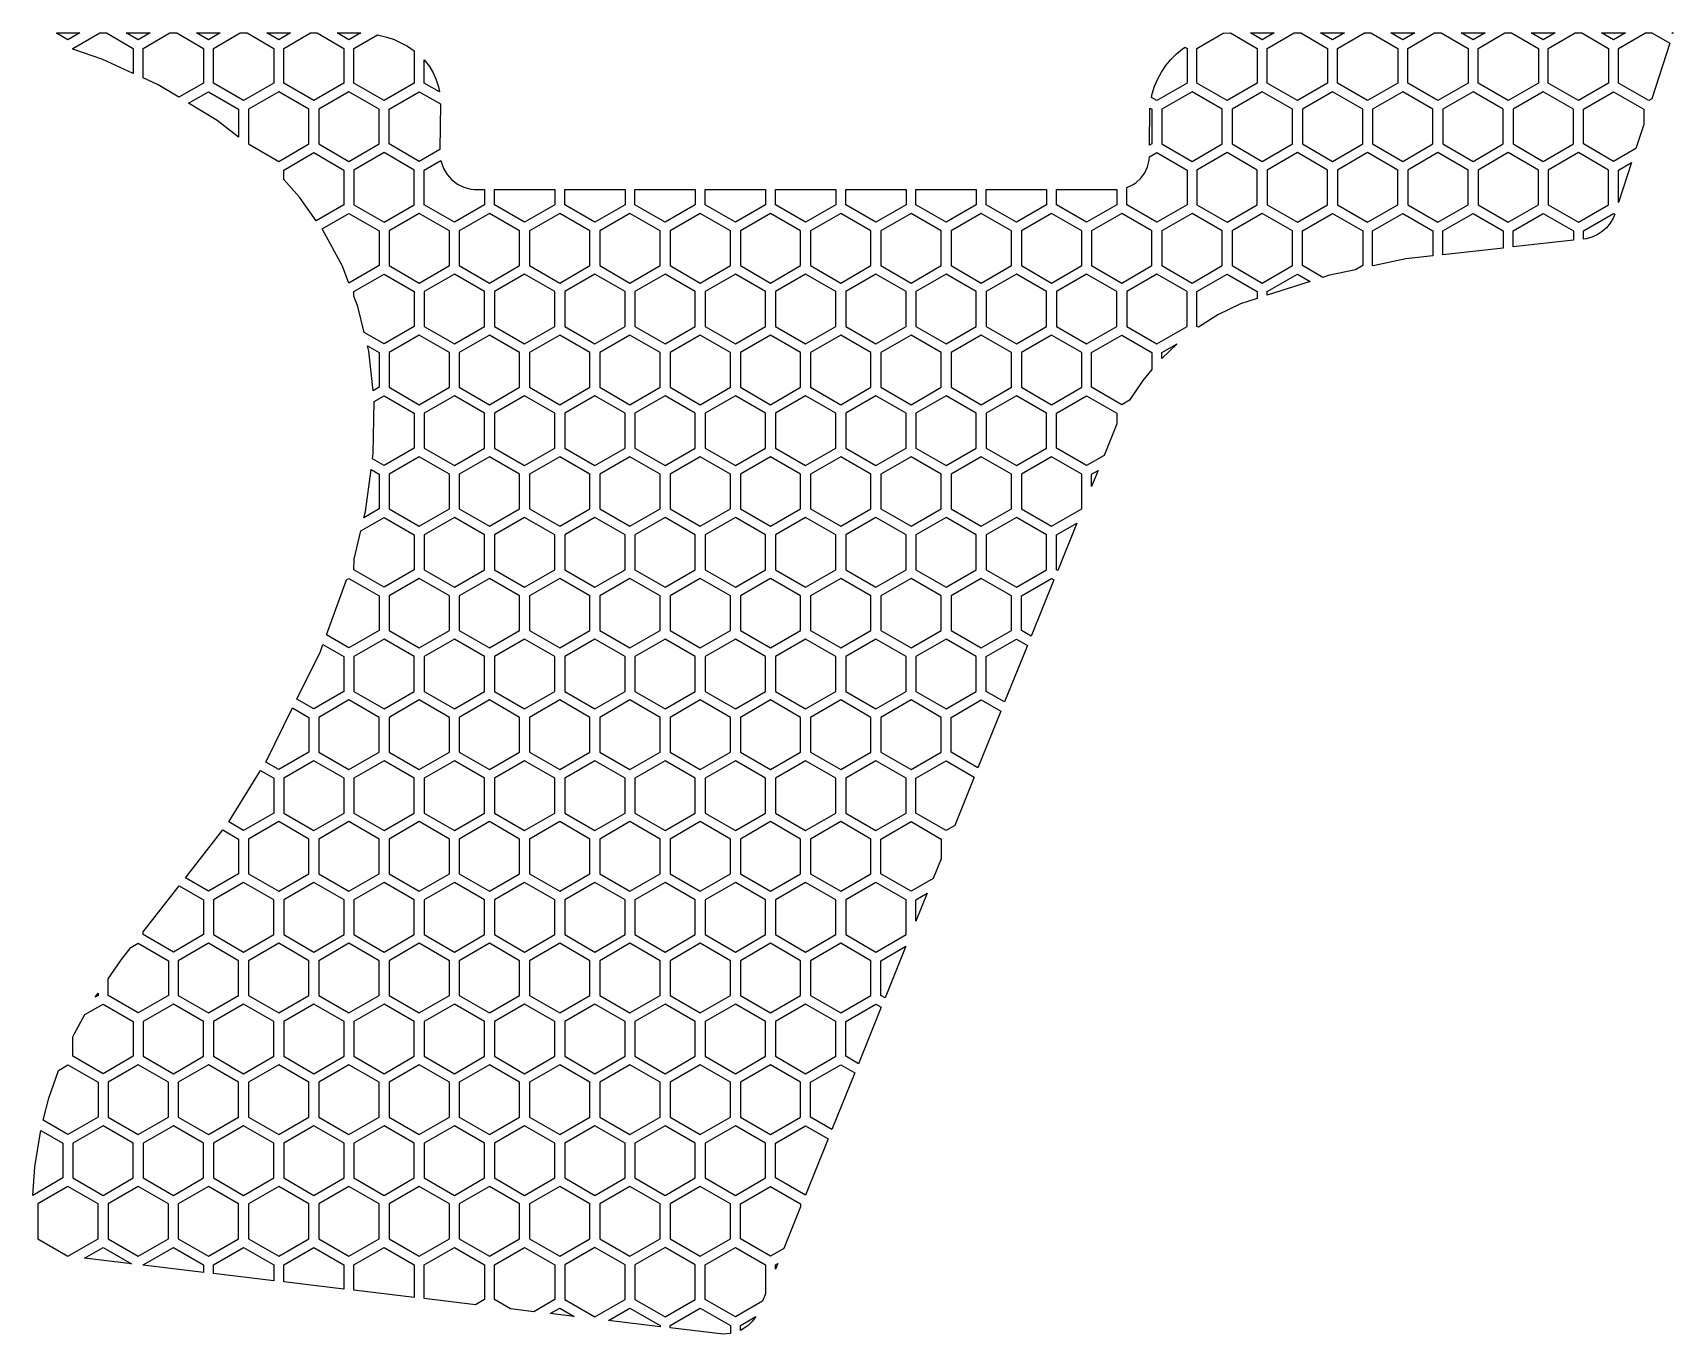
# Model space of a CAD drawing. Header units: millimetres. Extents: x 29.1 to 111.6, y -264.9 to -199.4.
import ezdxf

# ---------------------------------------------------------------- set-up
doc = ezdxf.new("R2010")
doc.units = ezdxf.units.MM

# ---------------------------------------------------------------- blocks, each defined once
blk = doc.blocks.new('HEX')
blk.add_lwpolyline([(1.516, 0.875), (0, 1.75), (-1.516, 0.875), (-1.516, -0.875), (0, -1.75), (1.516, -0.875)], close=True)

msp = doc.modelspace()

# ---------------------------------------------------------------- linework, layer by layer
for points in [[(30.322, -199.447), (30.375, -199.437), (31.502, -199.438), (30.901, -199.785), (30.322, -199.447)], [(32.649, -200.781), (31.151, -200.263), (31.151, -200.218), (32.501, -199.438), (32.832, -199.438), (34.182, -200.218), (34.182, -201.476), (32.649, -200.781)], [(35.03, -199.44), (34.432, -199.785), (33.833, -199.439), (35.03, -199.44)], [(35.435, -202.044), (34.682, -201.703), (34.682, -200.218), (36.029, -199.44), (36.367, -199.44), (37.713, -200.218), (37.713, -201.968), (36.481, -202.679), (35.435, -202.044)], [(38.558, -199.441), (37.963, -199.785), (37.367, -199.441), (38.558, -199.441)], [(39.901, -199.442), (41.244, -200.218), (41.244, -201.968), (39.729, -202.843), (38.213, -201.968), (38.213, -200.218), (39.557, -199.442), (39.901, -199.442)], [(42.086, -199.443), (41.494, -199.785), (40.902, -199.442), (42.086, -199.443)], [(43.435, -199.444), (44.775, -200.218), (44.775, -201.968), (43.26, -202.843), (41.744, -201.968), (41.744, -200.218), (43.085, -199.444), (43.435, -199.444)], [(45.614, -199.445), (45.025, -199.785), (44.436, -199.444), (45.614, -199.445)], [(88.96, -199.46), (89.333, -199.441), (90.679, -200.218), (90.679, -201.968), (89.164, -202.843), (87.648, -201.968), (87.648, -200.218), (88.96, -199.46)], [(91.526, -199.44), (90.929, -199.785), (90.333, -199.44), (91.526, -199.44)], [(92.863, -199.44), (94.211, -200.218), (94.211, -201.968), (92.695, -202.843), (91.179, -201.968), (91.179, -200.218), (92.527, -199.44), (92.863, -199.44)], [(95.059, -199.439), (94.461, -199.785), (93.863, -199.439), (95.059, -199.439)], [(96.393, -199.439), (97.742, -200.218), (97.742, -201.968), (96.226, -202.843), (94.711, -201.968), (94.711, -200.218), (96.059, -199.439), (96.393, -199.439)], [(98.592, -199.438), (97.992, -199.785), (97.392, -199.439), (98.592, -199.438)], [(99.922, -199.438), (101.273, -200.218), (101.273, -201.968), (99.757, -202.843), (98.242, -201.968), (98.242, -200.218), (99.592, -199.438), (99.922, -199.438)], [(102.124, -199.437), (101.523, -199.785), (100.922, -199.438), (102.124, -199.437)], [(103.452, -199.437), (104.804, -200.218), (104.804, -201.968), (103.288, -202.843), (101.773, -201.968), (101.773, -200.218), (103.124, -199.437), (103.452, -199.437)], [(105.657, -199.437), (105.054, -199.785), (104.452, -199.437), (105.657, -199.437)], [(106.982, -199.436), (108.335, -200.218), (108.335, -201.968), (106.819, -202.843), (105.304, -201.968), (105.304, -200.218), (106.657, -199.436), (106.982, -199.436)], [(109.189, -199.436), (108.585, -199.785), (107.981, -199.436), (109.189, -199.436)], [(110.511, -199.435), (111.414, -199.957), (110.516, -202.747), (110.35, -202.843), (108.835, -201.968), (108.835, -200.218), (110.19, -199.436), (110.511, -199.435)], [(111.582, -199.435), (111.571, -199.47), (111.511, -199.435), (111.582, -199.435)], [(46.459, -199.534), (46.933, -199.651), (47.29, -199.778), (47.633, -199.933), (47.962, -200.114), (48.306, -200.345), (48.306, -201.968), (46.791, -202.843), (45.275, -201.968), (45.275, -200.218), (46.459, -199.534)], [(85.398, -202.508), (85.518, -202.124), (85.673, -201.756), (85.863, -201.408), (86.083, -201.081), (86.334, -200.778), (86.612, -200.5), (86.915, -200.249), (87.048, -200.16), (87.148, -200.218), (87.148, -201.968), (85.633, -202.843), (85.362, -202.686), (85.398, -202.508)], [(48.806, -200.796), (49.068, -201.13), (49.258, -201.453), (49.409, -201.797), (49.521, -202.157), (49.568, -202.407), (48.806, -201.968), (48.806, -200.796)], [(38.396, -203.842), (36.968, -202.975), (37.963, -202.401), (39.479, -203.276), (39.479, -204.676), (38.396, -203.842)], [(49.598, -205.299), (48.556, -205.901), (47.041, -205.026), (47.041, -203.276), (48.556, -202.401), (49.618, -203.014), (49.598, -205.299)], [(109.71, -205.251), (108.585, -205.901), (107.069, -205.026), (107.069, -203.276), (108.585, -202.401), (110.1, -203.276), (110.1, -204.038), (109.71, -205.251)], [(85.269, -205.091), (85.285, -203.219), (85.383, -203.276), (85.383, -205.026), (85.269, -205.091)], [(42.542, -207.706), (41.744, -206.809), (41.744, -206.334), (43.26, -205.459), (44.775, -206.334), (44.775, -208.084), (43.38, -208.889), (42.542, -207.706)], [(49.637, -205.854), (49.77, -206.254), (49.953, -206.561), (50.191, -206.826), (50.474, -207.041), (50.797, -207.199), (51.151, -207.292), (51.337, -207.313), (51.838, -207.313), (51.838, -208.084), (50.322, -208.959), (48.806, -208.084), (48.806, -206.334), (49.637, -205.854)], [(84.117, -207.214), (84.434, -207.064), (84.572, -206.971), (84.818, -206.747), (85.018, -206.48), (85.164, -206.176), (85.249, -205.844), (85.267, -205.67), (85.633, -205.459), (87.148, -206.334), (87.148, -208.084), (85.633, -208.959), (84.117, -208.084), (84.117, -207.214)], [(108.835, -207.971), (108.835, -206.334), (109.482, -205.96), (108.835, -207.971)], [(55.369, -207.313), (55.369, -208.084), (53.853, -208.959), (52.338, -208.084), (52.338, -207.313), (55.369, -207.313)], [(58.9, -207.313), (58.9, -208.084), (57.384, -208.959), (55.869, -208.084), (55.869, -207.313), (58.9, -207.313)], [(62.431, -207.313), (62.431, -208.084), (60.915, -208.959), (59.4, -208.084), (59.4, -207.313), (62.431, -207.313)], [(65.962, -207.313), (65.962, -208.084), (64.446, -208.959), (62.931, -208.084), (62.931, -207.313), (65.962, -207.313)], [(69.493, -207.313), (69.493, -208.084), (67.977, -208.959), (66.462, -208.084), (66.462, -207.313), (69.493, -207.313)], [(73.024, -207.313), (73.024, -208.084), (71.508, -208.959), (69.993, -208.084), (69.993, -207.313), (73.024, -207.313)], [(76.555, -207.313), (76.555, -208.084), (75.04, -208.959), (73.524, -208.084), (73.524, -207.313), (76.555, -207.313)], [(80.086, -207.313), (80.086, -208.084), (78.571, -208.959), (77.055, -208.084), (77.055, -207.313), (80.086, -207.313)], [(83.617, -207.313), (83.617, -208.084), (82.102, -208.959), (80.586, -208.084), (80.586, -207.313), (83.617, -207.313)], [(44.694, -211.173), (43.671, -209.299), (45.025, -208.517), (46.541, -209.392), (46.541, -211.142), (45.025, -212.017), (44.694, -211.173)], [(94.248, -211.644), (93.97, -211.733), (92.945, -211.142), (92.945, -209.392), (94.461, -208.517), (95.976, -209.392), (95.976, -211.142), (95.622, -211.346), (94.248, -211.644)], [(98.144, -210.799), (96.5, -211.156), (96.476, -211.142), (96.476, -209.392), (97.992, -208.517), (99.507, -209.392), (99.507, -210.648), (98.144, -210.799)], [(100.007, -210.593), (100.007, -209.392), (101.523, -208.517), (103.038, -209.392), (103.038, -210.256), (100.007, -210.593)], [(103.538, -210.201), (103.538, -209.392), (105.054, -208.517), (106.569, -209.392), (106.569, -209.865), (103.538, -210.201)], [(108.648, -208.553), (108.565, -208.754), (108.411, -209.008), (108.223, -209.235), (108.005, -209.429), (107.759, -209.589), (107.492, -209.712), (107.206, -209.794), (107.069, -209.809), (107.069, -209.392), (108.585, -208.517), (108.648, -208.553)], [(45.478, -213.202), (45.275, -212.677), (45.275, -212.45), (46.791, -211.575), (48.306, -212.45), (48.306, -214.2), (46.791, -215.075), (45.793, -214.499), (45.478, -213.202)], [(89.835, -213.063), (88.695, -213.624), (87.718, -214.24), (87.648, -214.2), (87.648, -212.45), (89.164, -211.575), (90.679, -212.45), (90.679, -212.791), (89.835, -213.063)], [(91.179, -212.631), (91.179, -212.45), (92.695, -211.575), (93.328, -211.94), (91.179, -212.631)], [(46.022, -215.441), (45.956, -215.17), (46.541, -215.508), (46.541, -217.258), (46.238, -217.432), (46.022, -215.441)], [(84.928, -216.912), (84.257, -217.908), (83.867, -218.133), (82.352, -217.258), (82.352, -215.508), (83.867, -214.633), (85.383, -215.508), (85.383, -216.369), (84.928, -216.912)], [(86.648, -215.066), (85.883, -215.805), (85.883, -215.508), (86.648, -215.066)], [(46.243, -220.585), (46.287, -217.981), (46.791, -217.691), (48.306, -218.566), (48.306, -220.316), (46.791, -221.191), (46.207, -220.854), (46.243, -220.585)], [(82.979, -220.684), (82.102, -221.191), (80.586, -220.316), (80.586, -218.566), (82.102, -217.691), (83.617, -218.566), (83.617, -219.103), (82.979, -220.684)], [(45.849, -223.511), (46.135, -221.389), (46.541, -221.624), (46.541, -223.374), (45.777, -223.815), (45.849, -223.511)], [(82.352, -222.239), (82.352, -221.624), (82.675, -221.437), (82.352, -222.239)], [(45.285, -225.896), (45.619, -224.483), (46.791, -223.807), (48.306, -224.682), (48.306, -226.432), (46.791, -227.307), (45.275, -226.432), (45.285, -225.896)], [(80.646, -226.466), (80.586, -226.432), (80.586, -224.682), (81.602, -224.095), (80.646, -226.466)], [(44.906, -226.933), (45.025, -226.865), (46.541, -227.74), (46.541, -229.49), (45.025, -230.365), (43.892, -229.71), (44.906, -226.933)], [(79.311, -229.773), (78.821, -229.49), (78.821, -227.74), (80.336, -226.865), (80.457, -226.934), (79.311, -229.773)], [(77.976, -233.08), (77.055, -232.548), (77.055, -230.798), (78.571, -229.923), (79.122, -230.241), (77.976, -233.08)], [(43.589, -230.537), (43.717, -230.187), (44.775, -230.798), (44.775, -232.548), (43.26, -233.423), (42.412, -232.933), (43.589, -230.537)], [(76.641, -236.386), (75.29, -235.606), (75.29, -233.856), (76.805, -232.981), (77.787, -233.548), (76.641, -236.386)], [(40.848, -236.108), (42.191, -233.383), (43.01, -233.856), (43.01, -235.606), (41.494, -236.481), (40.848, -236.108)], [(40.585, -236.533), (41.244, -236.914), (41.244, -238.664), (39.729, -239.539), (38.988, -239.111), (40.585, -236.533)], [(75.469, -239.291), (75.04, -239.539), (73.524, -238.664), (73.524, -236.914), (75.04, -236.039), (76.453, -236.855), (75.469, -239.291)], [(38.69, -239.517), (39.479, -239.972), (39.479, -241.722), (37.963, -242.597), (36.803, -241.927), (38.69, -239.517)], [(74.396, -241.949), (73.274, -242.597), (71.758, -241.722), (71.758, -239.972), (73.274, -239.097), (74.79, -239.972), (74.79, -240.975), (74.396, -241.949)], [(36.492, -242.325), (37.713, -243.03), (37.713, -244.78), (36.198, -245.655), (34.682, -244.78), (34.682, -244.638), (36.492, -242.325)], [(73.524, -244.11), (73.524, -243.03), (74.093, -242.702), (73.524, -244.11)], [(34.067, -245.424), (34.432, -245.213), (35.948, -246.088), (35.948, -247.838), (34.432, -248.713), (32.917, -247.838), (32.917, -246.999), (33.59, -246.032), (34.067, -245.424)], [(71.97, -247.96), (71.758, -247.838), (71.758, -246.088), (73.02, -245.36), (71.97, -247.96)], [(32.417, -247.718), (32.417, -247.838), (32.277, -247.919), (32.417, -247.718)], [(31.223, -249.753), (31.748, -248.801), (32.667, -248.271), (34.182, -249.146), (34.182, -250.896), (32.667, -251.771), (31.151, -250.896), (31.151, -249.916), (31.223, -249.753)], [(70.635, -251.267), (69.993, -250.896), (69.993, -249.146), (71.508, -248.271), (71.781, -248.428), (70.635, -251.267)], [(29.942, -253.006), (30.426, -251.603), (30.901, -251.329), (32.417, -252.204), (32.417, -253.954), (30.901, -254.829), (29.664, -254.114), (29.942, -253.006)], [(69.301, -254.574), (68.227, -253.954), (68.227, -252.204), (69.743, -251.329), (70.446, -251.735), (69.301, -254.574)], [(29.234, -256.454), (29.515, -254.709), (29.537, -254.619), (30.651, -255.262), (30.651, -257.012), (29.135, -257.887), (29.234, -256.454)], [(67.966, -257.88), (66.462, -257.012), (66.462, -255.262), (67.977, -254.387), (69.112, -255.042), (67.966, -257.88)], [(66.886, -260.555), (66.212, -260.945), (64.696, -260.07), (64.696, -258.32), (66.212, -257.445), (67.727, -258.32), (67.727, -258.472), (66.886, -260.555)], [(31.725, -261.046), (32.667, -260.503), (34.097, -261.329), (31.725, -261.046)], [(34.682, -261.398), (34.682, -261.378), (36.198, -260.503), (37.713, -261.378), (37.713, -261.759), (34.682, -261.398)], [(38.213, -261.819), (38.213, -261.378), (39.729, -260.503), (41.244, -261.378), (41.244, -262.18), (38.213, -261.819)], [(41.744, -262.239), (41.744, -261.378), (43.26, -260.503), (44.775, -261.378), (44.775, -262.6), (41.744, -262.239)], [(45.275, -262.66), (45.275, -261.378), (46.791, -260.503), (48.306, -261.378), (48.306, -263.021), (45.275, -262.66)], [(48.806, -263.08), (48.806, -261.378), (50.322, -260.503), (51.838, -261.378), (51.838, -263.128), (51.388, -263.388), (48.806, -263.08)], [(53.151, -263.598), (52.338, -263.128), (52.338, -261.378), (53.853, -260.503), (55.369, -261.378), (55.369, -263.128), (54.315, -263.736), (53.151, -263.598)], [(65.814, -263.214), (64.446, -264.003), (62.931, -263.128), (62.931, -261.378), (64.446, -260.503), (65.962, -261.378), (65.962, -262.846), (65.814, -263.214)], [(66.462, -261.607), (66.462, -261.378), (66.583, -261.308), (66.462, -261.607)], [(55.144, -263.835), (55.619, -263.561), (56.34, -263.977), (55.144, -263.835)], [(58.071, -264.183), (59.15, -263.561), (60.665, -264.436), (60.665, -264.492), (58.071, -264.183)], [(64.196, -264.841), (63.828, -264.869), (61.165, -264.552), (61.165, -264.436), (62.681, -263.561), (64.196, -264.436), (64.196, -264.841)], [(65.477, -263.985), (65.307, -264.216), (65.092, -264.428), (64.846, -264.603), (64.696, -264.683), (64.696, -264.436), (65.477, -263.985)]]:
    msp.add_lwpolyline(points, close=True)

# ---------------------------------------------------------------- block references
for p in [(41.494, -204.151), (45.025, -204.151), (87.398, -204.151), (90.929, -204.151), (94.461, -204.151), (97.992, -204.151), (101.523, -204.151), (105.054, -204.151), (46.791, -207.209), (89.164, -207.209), (92.695, -207.209), (96.226, -207.209), (99.757, -207.209), (103.288, -207.209), (106.819, -207.209), (48.556, -210.267), (52.088, -210.267), (55.619, -210.267), (59.15, -210.267), (62.681, -210.267), (66.212, -210.267), (69.743, -210.267), (73.274, -210.267), (76.805, -210.267), (80.336, -210.267), (83.867, -210.267), (87.398, -210.267), (90.929, -210.267), (50.322, -213.325), (53.853, -213.325), (57.384, -213.325), (60.915, -213.325), (64.446, -213.325), (67.977, -213.325), (71.508, -213.325), (75.04, -213.325), (78.571, -213.325), (82.102, -213.325), (85.633, -213.325), (48.556, -216.383), (52.088, -216.383), (55.619, -216.383), (59.15, -216.383), (62.681, -216.383), (66.212, -216.383), (69.743, -216.383), (73.274, -216.383), (76.805, -216.383), (80.336, -216.383), (50.322, -219.441), (53.853, -219.441), (57.384, -219.441), (60.915, -219.441), (64.446, -219.441), (67.977, -219.441), (71.508, -219.441), (75.04, -219.441), (78.571, -219.441), (48.556, -222.499), (52.088, -222.499), (55.619, -222.499), (59.15, -222.499), (62.681, -222.499), (66.212, -222.499), (69.743, -222.499), (73.274, -222.499), (76.805, -222.499), (80.336, -222.499), (50.322, -225.557), (53.853, -225.557), (57.384, -225.557), (60.915, -225.557), (64.446, -225.557), (67.977, -225.557), (71.508, -225.557), (75.04, -225.557), (78.571, -225.557), (48.556, -228.615), (52.088, -228.615), (55.619, -228.615), (59.15, -228.615), (62.681, -228.615), (66.212, -228.615), (69.743, -228.615), (73.274, -228.615), (76.805, -228.615), (46.791, -231.673), (50.322, -231.673), (53.853, -231.673), (57.384, -231.673), (60.915, -231.673), (64.446, -231.673), (67.977, -231.673), (71.508, -231.673), (75.04, -231.673), (45.025, -234.731), (48.556, -234.731), (52.088, -234.731), (55.619, -234.731), (59.15, -234.731), (62.681, -234.731), (66.212, -234.731), (69.743, -234.731), (73.274, -234.731), (43.26, -237.789), (46.791, -237.789), (50.322, -237.789), (53.853, -237.789), (57.384, -237.789), (60.915, -237.789), (64.446, -237.789), (67.977, -237.789), (71.508, -237.789), (41.494, -240.847), (45.025, -240.847), (48.556, -240.847), (52.088, -240.847), (55.619, -240.847), (59.15, -240.847), (62.681, -240.847), (66.212, -240.847), (69.743, -240.847), (39.729, -243.905), (43.26, -243.905), (46.791, -243.905), (50.322, -243.905), (53.853, -243.905), (57.384, -243.905), (60.915, -243.905), (64.446, -243.905), (67.977, -243.905), (71.508, -243.905), (37.963, -246.963), (41.494, -246.963), (45.025, -246.963), (48.556, -246.963), (52.088, -246.963), (55.619, -246.963), (59.15, -246.963), (62.681, -246.963), (66.212, -246.963), (69.743, -246.963), (36.198, -250.021), (39.729, -250.021), (43.26, -250.021), (46.791, -250.021), (50.322, -250.021), (53.853, -250.021), (57.384, -250.021), (60.915, -250.021), (64.446, -250.021), (67.977, -250.021), (34.432, -253.079), (37.963, -253.079), (41.494, -253.079), (45.025, -253.079), (48.556, -253.079), (52.088, -253.079), (55.619, -253.079), (59.15, -253.079), (62.681, -253.079), (66.212, -253.079), (32.667, -256.137), (36.198, -256.137), (39.729, -256.137), (43.26, -256.137), (46.791, -256.137), (50.322, -256.137), (53.853, -256.137), (57.384, -256.137), (60.915, -256.137), (64.446, -256.137), (30.901, -259.195), (34.432, -259.195), (37.963, -259.195), (41.494, -259.195), (45.025, -259.195), (48.556, -259.195), (52.088, -259.195), (55.619, -259.195), (59.15, -259.195), (62.681, -259.195), (57.384, -262.253), (60.915, -262.253)]:
    msp.add_blockref('HEX', p)

doc.saveas('drawing.dxf')
